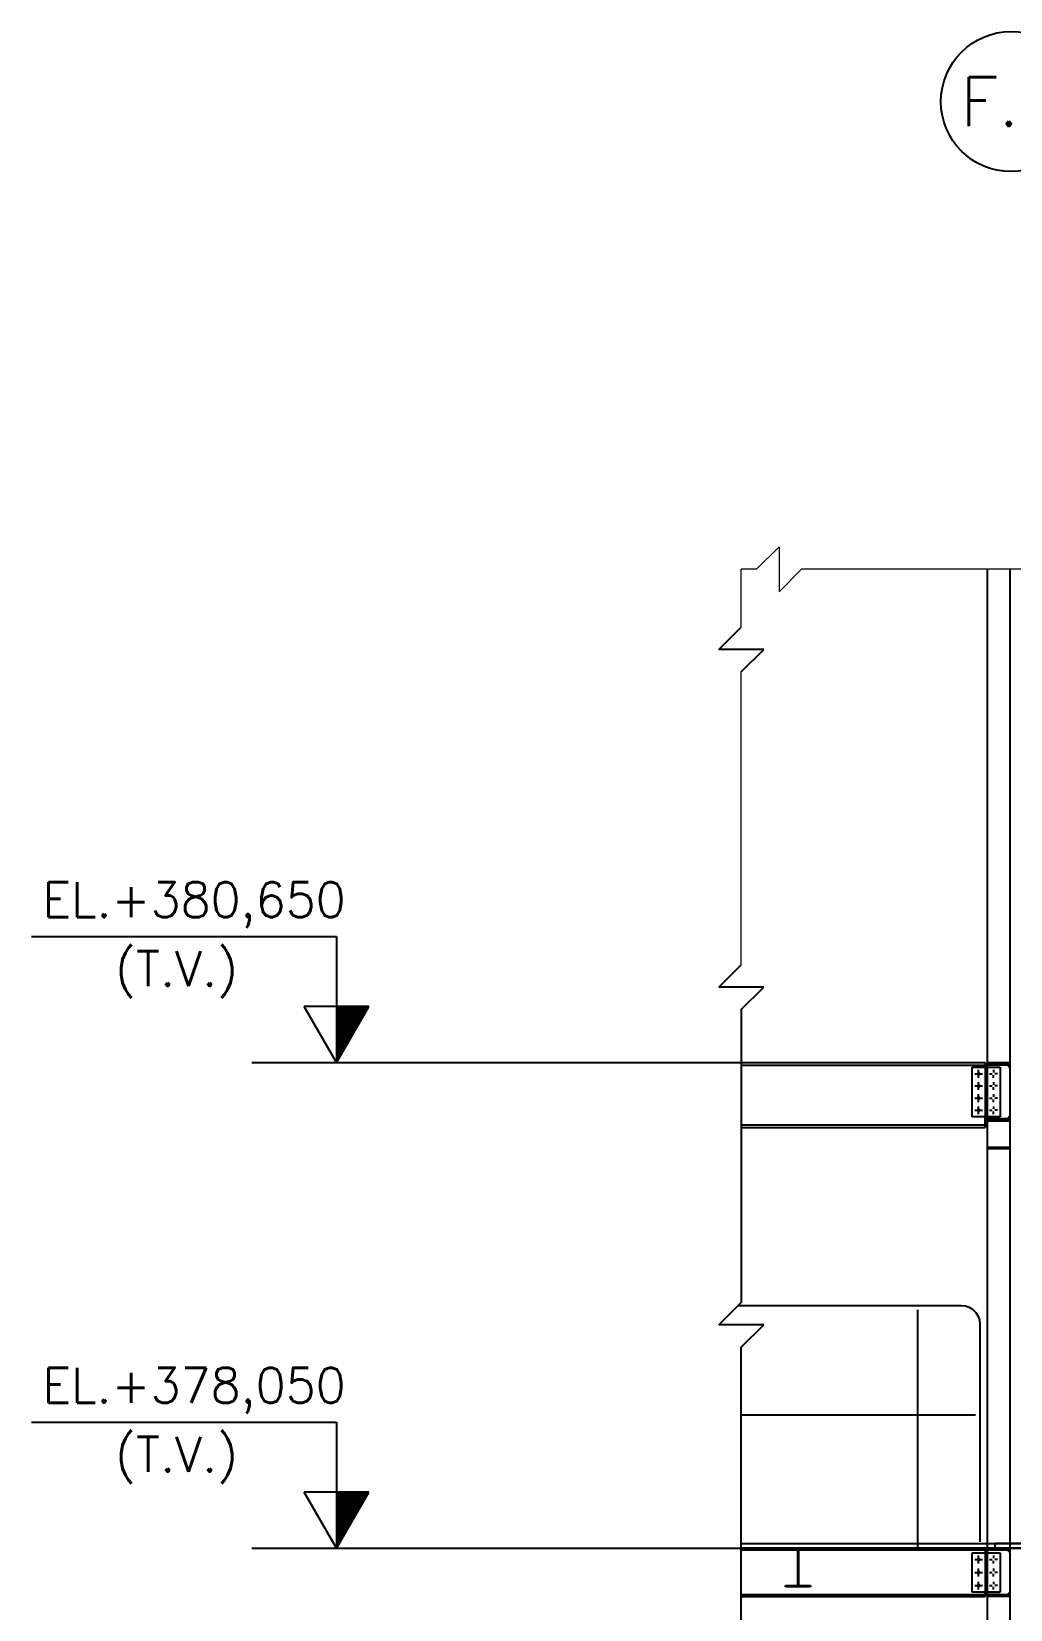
# Model space of a CAD drawing. Header units: metres. Extents: x 0 to 63075, y 0 to 44550.
# Drawn here: x 32585 to 37827, y 14608 to 23056 of the extents above; entities that cross this region are included whole.
import ezdxf
from ezdxf.enums import TextEntityAlignment as Align

# ---------------------------------------------------------------- set-up
doc = ezdxf.new("R2010")
doc.units = ezdxf.units.M
doc.header["$LTSCALE"] = 75
for name, color, linetype in [('GSB', 7, 'Continuous'), ('SDM', 7, 'Continuous'), ('SL1', 8, 'Continuous')]:
    doc.layers.add(name, color=color, linetype=linetype)
doc.styles.add('R100', font='simplex.shx', dxfattribs={"height": 2.5})
doc.styles.add('R140', font='simplex.shx', dxfattribs={"height": 3.5})

# ---------------------------------------------------------------- blocks, each defined once
blk = doc.blocks.new('A$C58c38efc')
at = {"layer": 'SL1'}
for points in [[(1297.5, 6696), (1297.3, 6697), (1297.1, 6698), (1296.7, 6699), (1296.3, 6699.9), (1295.8, 6700.8), (1295.1, 6701.7), (1294.5, 6702.4), (1293.7, 6703.1), (1292.9, 6703.7), (1292, 6704.3), (1291, 6704.7), (1290.1, 6705), (1289.1, 6705.3), (1288.1, 6705.4), (1287, 6705.5), (1286, 6705.4), (1285, 6705.3), (1284, 6705), (1283, 6704.7), (1282.1, 6704.3), (1281.2, 6703.7), (1280.4, 6703.1), (1279.6, 6702.4), (1278.9, 6701.7), (1278.3, 6700.8), (1277.8, 6699.9), (1277.3, 6699), (1277, 6698), (1276.7, 6697), (1276.6, 6696), (1276.5, 6695), (1276.6, 6694), (1276.7, 6693), (1277, 6692), (1277.3, 6691), (1277.8, 6690.1), (1278.3, 6689.2), (1278.9, 6688.3), (1279.6, 6687.6), (1280.4, 6686.9), (1281.2, 6686.3), (1282.1, 6685.7), (1283, 6685.3), (1284, 6685), (1285, 6684.7), (1286, 6684.6), (1287, 6684.5), (1288.1, 6684.6), (1289.1, 6684.7), (1290.1, 6685), (1291, 6685.3), (1292, 6685.7), (1292.9, 6686.3), (1293.7, 6686.9), (1294.5, 6687.6), (1295.1, 6688.3), (1295.8, 6689.2), (1296.3, 6690.1), (1296.7, 6691), (1297.1, 6692), (1297.3, 6693), (1297.5, 6694), (1297.5, 6695)], [(1297.5, 6631), (1297.3, 6632), (1297.1, 6633), (1296.7, 6634), (1296.3, 6634.9), (1295.8, 6635.8), (1295.1, 6636.7), (1294.5, 6637.4), (1293.7, 6638.1), (1292.9, 6638.7), (1292, 6639.3), (1291, 6639.7), (1290.1, 6640), (1289.1, 6640.3), (1288.1, 6640.4), (1287, 6640.5), (1286, 6640.4), (1285, 6640.3), (1284, 6640), (1283, 6639.7), (1282.1, 6639.3), (1281.2, 6638.7), (1280.4, 6638.1), (1279.6, 6637.4), (1278.9, 6636.7), (1278.3, 6635.8), (1277.8, 6634.9), (1277.3, 6634), (1277, 6633), (1276.7, 6632), (1276.6, 6631), (1276.5, 6630), (1276.6, 6629), (1276.7, 6628), (1277, 6627), (1277.3, 6626), (1277.8, 6625.1), (1278.3, 6624.2), (1278.9, 6623.3), (1279.6, 6622.6), (1280.4, 6621.9), (1281.2, 6621.3), (1282.1, 6620.7), (1283, 6620.3), (1284, 6620), (1285, 6619.7), (1286, 6619.6), (1287, 6619.5), (1288.1, 6619.6), (1289.1, 6619.7), (1290.1, 6620), (1291, 6620.3), (1292, 6620.7), (1292.9, 6621.3), (1293.7, 6621.9), (1294.5, 6622.6), (1295.1, 6623.3), (1295.8, 6624.2), (1296.3, 6625.1), (1296.7, 6626), (1297.1, 6627), (1297.3, 6628), (1297.5, 6629), (1297.5, 6630)], [(1297.5, 6566), (1297.3, 6567), (1297.1, 6568), (1296.7, 6569), (1296.3, 6569.9), (1295.8, 6570.8), (1295.1, 6571.7), (1294.5, 6572.4), (1293.7, 6573.1), (1292.9, 6573.7), (1292, 6574.3), (1291, 6574.7), (1290.1, 6575), (1289.1, 6575.3), (1288.1, 6575.4), (1287, 6575.5), (1286, 6575.4), (1285, 6575.3), (1284, 6575), (1283, 6574.7), (1282.1, 6574.3), (1281.2, 6573.7), (1280.4, 6573.1), (1279.6, 6572.4), (1278.9, 6571.7), (1278.3, 6570.8), (1277.8, 6569.9), (1277.3, 6569), (1277, 6568), (1276.7, 6567), (1276.6, 6566), (1276.5, 6565), (1276.6, 6564), (1276.7, 6563), (1277, 6562), (1277.3, 6561), (1277.8, 6560.1), (1278.3, 6559.2), (1278.9, 6558.3), (1279.6, 6557.6), (1280.4, 6556.9), (1281.2, 6556.3), (1282.1, 6555.7), (1283, 6555.3), (1284, 6555), (1285, 6554.7), (1286, 6554.6), (1287, 6554.5), (1288.1, 6554.6), (1289.1, 6554.7), (1290.1, 6555), (1291, 6555.3), (1292, 6555.7), (1292.9, 6556.3), (1293.7, 6556.9), (1294.5, 6557.6), (1295.1, 6558.3), (1295.8, 6559.2), (1296.3, 6560.1), (1296.7, 6561), (1297.1, 6562), (1297.3, 6563), (1297.5, 6564), (1297.5, 6565)], [(1297.5, 6501), (1297.3, 6502), (1297.1, 6503), (1296.7, 6504), (1296.3, 6504.9), (1295.8, 6505.8), (1295.1, 6506.7), (1294.5, 6507.4), (1293.7, 6508.1), (1292.9, 6508.7), (1292, 6509.3), (1291, 6509.7), (1290.1, 6510), (1289.1, 6510.3), (1288.1, 6510.4), (1287, 6510.5), (1286, 6510.4), (1285, 6510.3), (1284, 6510), (1283, 6509.7), (1282.1, 6509.3), (1281.2, 6508.7), (1280.4, 6508.1), (1279.6, 6507.4), (1278.9, 6506.7), (1278.3, 6505.8), (1277.8, 6504.9), (1277.3, 6504), (1277, 6503), (1276.7, 6502), (1276.6, 6501), (1276.5, 6500), (1276.6, 6499), (1276.7, 6498), (1277, 6497), (1277.3, 6496), (1277.8, 6495.1), (1278.3, 6494.2), (1278.9, 6493.3), (1279.6, 6492.6), (1280.4, 6491.9), (1281.2, 6491.3), (1282.1, 6490.7), (1283, 6490.3), (1284, 6490), (1285, 6489.7), (1286, 6489.6), (1287, 6489.5), (1288.1, 6489.6), (1289.1, 6489.7), (1290.1, 6490), (1291, 6490.3), (1292, 6490.7), (1292.9, 6491.3), (1293.7, 6491.9), (1294.5, 6492.6), (1295.1, 6493.3), (1295.8, 6494.2), (1296.3, 6495.1), (1296.7, 6496), (1297.1, 6497), (1297.3, 6498), (1297.5, 6499), (1297.5, 6500)], [(1297.5, 4096), (1297.3, 4097), (1297.1, 4098), (1296.7, 4099), (1296.3, 4099.9), (1295.8, 4100.8), (1295.1, 4101.7), (1294.5, 4102.4), (1293.7, 4103.1), (1292.9, 4103.7), (1292, 4104.3), (1291, 4104.7), (1290.1, 4105), (1289.1, 4105.3), (1288.1, 4105.4), (1287, 4105.5), (1286, 4105.4), (1285, 4105.3), (1284, 4105), (1283, 4104.7), (1282.1, 4104.3), (1281.2, 4103.7), (1280.4, 4103.1), (1279.6, 4102.4), (1278.9, 4101.7), (1278.3, 4100.8), (1277.8, 4099.9), (1277.3, 4099), (1277, 4098), (1276.7, 4097), (1276.6, 4096), (1276.5, 4095), (1276.6, 4094), (1276.7, 4093), (1277, 4092), (1277.3, 4091), (1277.8, 4090.1), (1278.3, 4089.2), (1278.9, 4088.3), (1279.6, 4087.6), (1280.4, 4086.9), (1281.2, 4086.3), (1282.1, 4085.7), (1283, 4085.3), (1284, 4085), (1285, 4084.7), (1286, 4084.6), (1287, 4084.5), (1288.1, 4084.6), (1289.1, 4084.7), (1290.1, 4085), (1291, 4085.3), (1292, 4085.7), (1292.9, 4086.3), (1293.7, 4086.9), (1294.5, 4087.6), (1295.1, 4088.3), (1295.8, 4089.2), (1296.3, 4090.1), (1296.7, 4091), (1297.1, 4092), (1297.3, 4093), (1297.5, 4094), (1297.5, 4095)], [(1297.5, 4026), (1297.3, 4027), (1297.1, 4028), (1296.7, 4029), (1296.3, 4029.9), (1295.8, 4030.8), (1295.1, 4031.7), (1294.5, 4032.4), (1293.7, 4033.1), (1292.9, 4033.7), (1292, 4034.3), (1291, 4034.7), (1290.1, 4035), (1289.1, 4035.3), (1288.1, 4035.4), (1287, 4035.5), (1286, 4035.4), (1285, 4035.3), (1284, 4035), (1283, 4034.7), (1282.1, 4034.3), (1281.2, 4033.7), (1280.4, 4033.1), (1279.6, 4032.4), (1278.9, 4031.7), (1278.3, 4030.8), (1277.8, 4029.9), (1277.3, 4029), (1277, 4028), (1276.7, 4027), (1276.6, 4026), (1276.5, 4025), (1276.6, 4024), (1276.7, 4023), (1277, 4022), (1277.3, 4021), (1277.8, 4020.1), (1278.3, 4019.2), (1278.9, 4018.3), (1279.6, 4017.6), (1280.4, 4016.9), (1281.2, 4016.3), (1282.1, 4015.7), (1283, 4015.3), (1284, 4015), (1285, 4014.7), (1286, 4014.6), (1287, 4014.5), (1288.1, 4014.6), (1289.1, 4014.7), (1290.1, 4015), (1291, 4015.3), (1292, 4015.7), (1292.9, 4016.3), (1293.7, 4016.9), (1294.5, 4017.6), (1295.1, 4018.3), (1295.8, 4019.2), (1296.3, 4020.1), (1296.7, 4021), (1297.1, 4022), (1297.3, 4023), (1297.5, 4024), (1297.5, 4025)], [(1297.5, 3956), (1297.3, 3957), (1297.1, 3958), (1296.7, 3959), (1296.3, 3959.9), (1295.8, 3960.8), (1295.1, 3961.7), (1294.5, 3962.4), (1293.7, 3963.1), (1292.9, 3963.7), (1292, 3964.3), (1291, 3964.7), (1290.1, 3965), (1289.1, 3965.3), (1288.1, 3965.4), (1287, 3965.5), (1286, 3965.4), (1285, 3965.3), (1284, 3965), (1283, 3964.7), (1282.1, 3964.3), (1281.2, 3963.7), (1280.4, 3963.1), (1279.6, 3962.4), (1278.9, 3961.7), (1278.3, 3960.8), (1277.8, 3959.9), (1277.3, 3959), (1277, 3958), (1276.7, 3957), (1276.6, 3956), (1276.5, 3955), (1276.6, 3954), (1276.7, 3953), (1277, 3952), (1277.3, 3951), (1277.8, 3950.1), (1278.3, 3949.2), (1278.9, 3948.3), (1279.6, 3947.6), (1280.4, 3946.9), (1281.2, 3946.3), (1282.1, 3945.7), (1283, 3945.3), (1284, 3945), (1285, 3944.7), (1286, 3944.6), (1287, 3944.5), (1288.1, 3944.6), (1289.1, 3944.7), (1290.1, 3945), (1291, 3945.3), (1292, 3945.7), (1292.9, 3946.3), (1293.7, 3946.9), (1294.5, 3947.6), (1295.1, 3948.3), (1295.8, 3949.2), (1296.3, 3950.1), (1296.7, 3951), (1297.1, 3952), (1297.3, 3953), (1297.5, 3954), (1297.5, 3955)]]:
    blk.add_hatch(color=256, dxfattribs=at).paths.add_polyline_path(points, flags=17)
for p, q in [((1332, 9396.4), (1332, 4180)), ((1454.8, 9396.4), (1454.8, 434)), ((16, 6755), (1322, 6755)), ((16, 6741.5), (1322, 6741.5)), ((1252, 6465), (1252, 6730)), ((1252, 6730), (1402, 6730)), ((1252, 6465), (1252, 6730)), ((1252, 6730), (1332, 6730)), ((1266, 6695), (1308, 6695)), ((1287, 6674), (1287, 6716)), ((1322, 6755), (1322, 6730)), ((1322, 6730), (1322, 6408)), ((1332, 6755), (1454.8, 6755)), ((1332, 6742.5), (1332, 6755)), ((1332, 6454.5), (1332, 6742.5)), ((1332, 6742.5), (1439.8, 6742.5)), ((1454.8, 6742.5), (1332, 6742.5)), ((1332, 6730), (1402, 6730)), ((1346, 6695), (1360, 6695)), ((1367, 6716), (1367, 6702)), ((1367, 6674), (1367, 6688)), ((1388, 6695), (1374, 6695)), ((1402, 6730), (1402, 6465)), ((1402, 6730), (1402, 6465)), ((1439.8, 6755), (1439.8, 6742.5)), ((1439.8, 6742.5), (1454.8, 6727.5)), ((1454.8, 6755), (1454.8, 6742.5)), ((1454.8, 6727.5), (1454.8, 6469.5)), ((1266, 6630), (1308, 6630)), ((1287, 6609), (1287, 6651)), ((1346, 6630), (1360, 6630)), ((1367, 6651), (1367, 6637)), ((1367, 6609), (1367, 6623)), ((1388, 6630), (1374, 6630)), ((1266, 6565), (1308, 6565)), ((1287, 6544), (1287, 6586)), ((1287, 6479), (1287, 6521)), ((1346, 6565), (1360, 6565)), ((1367, 6586), (1367, 6572)), ((1367, 6544), (1367, 6558)), ((1367, 6521), (1367, 6507)), ((1388, 6565), (1374, 6565)), ((16, 6421.5), (1322, 6421.5)), ((1402, 6465), (1252, 6465)), ((1332, 6465), (1252, 6465)), ((1266, 6500), (1308, 6500)), ((1322, 6408), (1322, 6465)), ((1332, 6465), (1402, 6465)), ((1439.8, 6454.5), (1332, 6454.5)), ((1334.8, 6442), (1334.8, 6451.5)), ((1334.8, 6451.5), (1454.8, 6451.5)), ((1454.8, 6442), (1334.8, 6442)), ((1346, 6500), (1360, 6500)), ((1367, 6479), (1367, 6493)), ((1388, 6500), (1374, 6500)), ((1454.8, 6469.5), (1439.8, 6454.5)), ((1439.8, 6451.5), (1439.8, 6442)), ((1454.8, 6451.5), (1454.8, 6442)), ((16, 6408), (1322, 6408)), ((1334.8, 6293.4), (1334.8, 6302.9)), ((1334.8, 6302.9), (1454.8, 6302.9)), ((1454.8, 6293.4), (1334.8, 6293.4)), ((1439.8, 6302.9), (1439.8, 6293.4)), ((1454.8, 6302.9), (1454.8, 6293.4)), ((0, 5455.6), (1193.5, 5455.6)), ((961.8, 4155), (961.8, 5431.2)), ((1193.5, 5455.6), (1215.8, 5453.1)), ((1215.8, 5453.1), (1236.9, 5445.7)), ((1236.9, 5445.7), (1255.9, 5433.8)), ((1255.9, 5433.8), (1271.7, 5418)), ((1271.7, 5418), (1283.6, 5399)), ((1283.6, 5399), (1291, 5377.9)), ((1291, 5377.9), (1293.5, 5355.6)), ((1293.5, 5355.6), (1293.5, 4190)), ((16, 4870), (1269.5, 4870)), ((16, 4180), (1526.5, 4180)), ((1526.5, 4155), (16, 4155)), ((1322, 4155), (16, 4155)), ((16, 4145.9), (1322, 4145.9)), ((16, 4145.9), (317.1, 4145.9)), ((253.5, 4155), (386.5, 4155)), ((253.5, 4155), (253.5, 4146.6)), ((253.5, 4146.6), (317.1, 4146.6)), ((317.1, 4146.6), (317.1, 3956.4)), ((317.1, 4145.9), (322.9, 4145.9)), ((386.5, 4146.6), (322.9, 4146.6)), ((322.9, 4146.6), (322.9, 3956.4)), ((322.9, 4145.9), (1322, 4145.9)), ((386.5, 4155), (386.5, 4146.6)), ((1322, 4155), (1322, 4130)), ((1332, 4180), (1332, 4155)), ((1332, 4155), (1332, 440.3)), ((1332, 4155), (1454.8, 4155)), ((1332, 4147), (1332, 4155)), ((1454.8, 4147), (1332, 4147)), ((1332, 3905), (1332, 4147)), ((1332, 4147), (1439.8, 4147)), ((5960, 4180), (1374.5, 4180)), ((1374.5, 4180), (1374.5, 4155)), ((5960, 4155), (1374.5, 4155)), ((1374.5, 4155), (1608, 4155)), ((1439.8, 4155), (1439.8, 4147)), ((1439.8, 4147), (1454.8, 4132)), ((1454.8, 4155), (1454.8, 4147)), ((1252, 3920), (1252, 4130)), ((1252, 4130), (1332, 4130)), ((1252, 3920), (1252, 4130)), ((1252, 4130), (1402, 4130)), ((1266, 4095), (1308, 4095)), ((1287, 4074), (1287, 4116)), ((1322, 4130), (1322, 3897)), ((1332, 4130), (1402, 4130)), ((1346, 4095), (1360, 4095)), ((1367, 4116), (1367, 4102)), ((1367, 4074), (1367, 4088)), ((1388, 4095), (1374, 4095)), ((1402, 4130), (1402, 3920)), ((1402, 4130), (1402, 3920)), ((1454.8, 4132), (1454.8, 3920)), ((1266, 4025), (1308, 4025)), ((1287, 4004), (1287, 4046)), ((1287, 3934), (1287, 3976)), ((1346, 4025), (1360, 4025)), ((1367, 4046), (1367, 4032)), ((1367, 4004), (1367, 4018)), ((1367, 3976), (1367, 3962)), ((1388, 4025), (1374, 4025)), ((16, 3906.1), (1322, 3906.1)), ((1322, 3906.1), (16, 3906.1)), ((16, 3897), (1322, 3897)), ((253.5, 3956.4), (317.1, 3956.4)), ((253.5, 3948), (253.5, 3956.4)), ((386.5, 3948), (253.5, 3948)), ((322.9, 3956.4), (386.5, 3956.4)), ((386.5, 3956.4), (386.5, 3948)), ((1332, 3920), (1252, 3920)), ((1402, 3920), (1252, 3920)), ((1266, 3955), (1308, 3955)), ((1322, 3897), (1322, 3920)), ((1332, 3920), (1402, 3920)), ((1332, 3905), (1454.8, 3905)), ((1332, 3897), (1332, 3905)), ((1439.8, 3905), (1332, 3905)), ((1454.8, 3897), (1332, 3897)), ((1346, 3955), (1360, 3955)), ((1367, 3934), (1367, 3948)), ((1388, 3955), (1374, 3955)), ((1454.8, 3920), (1439.8, 3905)), ((1439.8, 3905), (1439.8, 3897)), ((1454.8, 3905), (1454.8, 3897))]:
    blk.add_line(p, q, dxfattribs=at)
blk = doc.blocks.new('INDICACAO_EIXO')
at = {"layer": 'GSB', "color": 3}
blk.add_circle((0, 0), 5, dxfattribs=at)
blk = doc.blocks.new('FINISHED_FLOOR')
at = {"layer": 'GSB'}
h = blk.add_hatch(dxfattribs=at)
h.set_pattern_fill('ANSI31', color=2, scale=0.01, style=0)
h.set_pattern_definition([(45, (-526.663677, -323.637693), (-0.0224506403, 0.0224506403), [])])
h.paths.add_polyline_path([(0, 4), (-2.31, 4), (0, 0)])
for p, q in [((0, 9), (0, 4)), ((21.78, 9), (0, 9)), ((-2.31, 4), (2.31, 4)), ((0, 0), (-2.31, 4)), ((0, 4), (0, 0)), ((0, 0), (2.31, 4))]:
    blk.add_line(p, q, dxfattribs=at)
at = {"layer": 'GSB', "color": 3, "style": 'R100'}
for tag, p in [('ELEVACAO', (12.11, 11.25)), ('REFERENCIA', (15.04, 6.54))]:
    blk.add_attdef(tag, text='', height=2.5, dxfattribs=at).set_placement(p, align=Align.MIDDLE)

msp = doc.modelspace()

# ---------------------------------------------------------------- linework, layer by layer
at = {"layer": 'SDM', "linetype": 'Continuous', "lineweight": 0}
for p, q in [((36467.3, 20176.7), (36587.3, 20296.7)), ((36587.3, 20296.7), (36587.3, 20056.7)), ((36467.3, 20176.7), (36385.2, 20176.7)), ((36587.3, 20056.7), (36707.3, 20176.7)), ((38684.4, 20176.7), (36707.3, 20176.7))]:
    msp.add_line(p, q, dxfattribs=at)
at = {"layer": 'SDM', "linetype": 'Continuous', "lineweight": 0, "extrusion": (0, 1, 0)}
for p, q in [((36385.2, 19867.2), (36385.2, 20176.7)), ((36385.2, 18059.6), (36385.2, 19627.2))]:
    msp.add_line(p, q, dxfattribs=at)
at = {"layer": 'SDM'}
for p, q in [((36265.2, 19747.2), (36385.2, 19867.2)), ((36505.2, 19747.2), (36265.2, 19747.2)), ((36385.2, 19627.2), (36505.2, 19747.2)), ((36265.2, 17939.6), (36385.2, 18059.6)), ((36505.2, 17939.6), (36265.2, 17939.6)), ((36385.2, 17819.6), (36505.2, 17939.6)), ((36385.2, 17819.6), (36385.2, 16251.9)), ((33763.5, 17535.3), (36385.2, 17535.3)), ((36265.2, 16131.9), (36385.2, 16251.9)), ((36505.2, 16131.9), (36265.2, 16131.9)), ((36385.2, 16011.9), (36505.2, 16131.9)), ((33763.5, 14935.4), (36385.2, 14935.3))]:
    msp.add_line(p, q, dxfattribs=at)
at = {"layer": 'SDM', "extrusion": (0, 1, 0)}
msp.add_line((36385.2, 14178.5), (36385.2, 16011.9), dxfattribs=at)

# ---------------------------------------------------------------- block references
at = {"layer": 'GSB'}
ref = msp.add_blockref('INDICACAO_EIXO', (37829.3, 22680.8), dxfattribs=dict(at, xscale=74.99999999999915, yscale=74.99999999999915, zscale=74.99999999999915))
ref.add_attrib('EIXO', 'F.1', dxfattribs={"color": 4, "height": 262.5, "style": 'R140'}).set_placement((37829.3, 22680.8), align=Align.MIDDLE_CENTER)
ref = msp.add_blockref('FINISHED_FLOOR', (34217.9, 17535.3), dxfattribs=dict(at, xscale=-74.99999999999915, yscale=74.99999999999915, zscale=74.99999999999915))
ref.add_attrib('ELEVACAO', 'EL.+380,650', dxfattribs={"color": 3, "height": 187.5, "style": 'R100'}).set_placement((33455.2, 18379.1), align=Align.MIDDLE)
ref.add_attrib('REFERENCIA', '(T.V.)', dxfattribs={"color": 3, "height": 187.5, "style": 'R100'}).set_placement((33361.3, 18025.5), align=Align.MIDDLE)
ref = msp.add_blockref('FINISHED_FLOOR', (34217.9, 14935.4), dxfattribs=dict(at, xscale=-74.99999999999915, yscale=74.99999999999915, zscale=74.99999999999915))
ref.add_attrib('ELEVACAO', 'EL.+378,050', dxfattribs={"color": 3, "height": 187.5, "style": 'R100'}).set_placement((33455.2, 15779.2), align=Align.MIDDLE)
ref.add_attrib('REFERENCIA', '(T.V.)', dxfattribs={"color": 3, "height": 187.5, "style": 'R100'}).set_placement((33361.3, 15425.5), align=Align.MIDDLE)
at = {"layer": 'SDM'}
msp.add_blockref('A$C58c38efc', (36369.2, 10780.3), dxfattribs=at)

doc.saveas('drawing.dxf')
